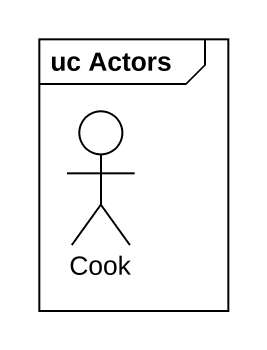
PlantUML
@startuml
mainframe uc Actors
actor Cook
@enduml
